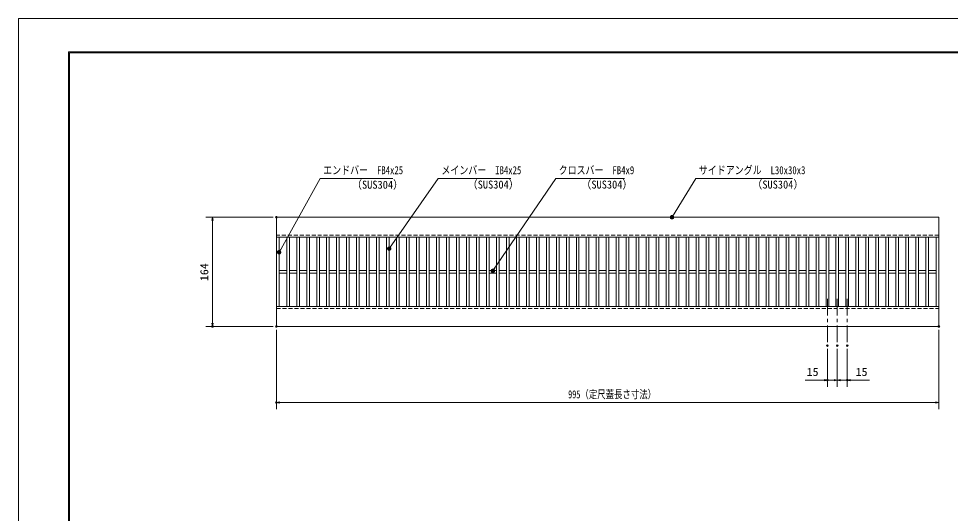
# Model space of a CAD drawing. Units: millimetres, scale not verified. Extents: x -1050 to 1050, y -742 to 742.
# Drawn here: x -1050 to 349, y 0 to 742 of the extents above; entities that cross this region are included whole.
import ezdxf
from ezdxf.enums import TextEntityAlignment as Align

# ---------------------------------------------------------------- set-up
doc = ezdxf.new("R2010")
doc.units = ezdxf.units.MM
doc.header["$LTSCALE"] = 5
doc.header["$PDMODE"] = 32
doc.header["$PDSIZE"] = 2.5
doc.linetypes.add('CHAIN1', pattern=[8, 5, -1, 1, -1])
doc.linetypes.add('DASHED1', pattern=[1.8, 1.2, -0.6])
for name, color, linetype, lineweight in [('0-0_7-図\u3000枠', 4, 'Continuous', 9), ('0-1_寸法注釈', 2, 'Continuous', 9), ('0-2_蓋', 5, 'Continuous', 9), ('0-3_0', 5, 'Continuous', 9), ('0-4_DEFPOINTS', 134, 'Continuous', 9), ('0-5_中心線', 6, 'CHAIN1', 9), ('0-6_破線', 4, 'DASHED1', 9)]:
    doc.layers.add(name, color=color, linetype=linetype, lineweight=lineweight)
doc.styles.add('ＭＳ ゴシック', font='')
doc.styles.get('ＭＳ ゴシック').set_extended_font_data('MS Gothic')

# ---------------------------------------------------------------- blocks, each defined once
blk = doc.blocks.new('_OPEN')
at = {"layer": '0-3_0', "color": 2}
blk.add_line((0, 0), (-5, 0), dxfattribs=at)
blk.add_lwpolyline([(-5, 0.833), (0, 0), (-5, -0.833)], dxfattribs=at)
blk = doc.blocks.new('_Dot')
at = {"layer": '0-3_0'}
for p, q in [((-2.5, 0), (-5, 0)), ((2.445, 0.5), (-2.445, 0.5)), ((1.997, 1.5), (-1.997, 1.5)), ((2.289, -0.995), (-2.289, -0.995)), ((1.499, -1.995), (-1.499, -1.995))]:
    blk.add_line(p, q, dxfattribs=at)
for points in [[(2.5, 0), (2.48, 0.313), (2.421, 0.622), (2.324, 0.92), (2.191, 1.204), (2.023, 1.469), (1.822, 1.711), (1.594, 1.926), (1.34, 2.111), (1.064, 2.262), (0.773, 2.378), (0.468, 2.456), (0.157, 2.495), (-0.157, 2.495), (-0.468, 2.456), (-0.773, 2.378), (-1.064, 2.262), (-1.34, 2.111), (-1.594, 1.926), (-1.822, 1.711), (-2.023, 1.469), (-2.191, 1.204), (-2.324, 0.92), (-2.421, 0.622), (-2.48, 0.313), (-2.5, 0), (0, 0)], [(-2.5, 0), (-2.48, -0.313), (-2.421, -0.622), (-2.324, -0.92), (-2.191, -1.204), (-2.023, -1.469), (-1.822, -1.711), (-1.594, -1.926), (-1.34, -2.111), (-1.064, -2.262), (-0.773, -2.378), (-0.468, -2.456), (-0.157, -2.495), (0.157, -2.495), (0.468, -2.456), (0.773, -2.378), (1.064, -2.262), (1.34, -2.111), (1.594, -1.926), (1.822, -1.711), (2.023, -1.469), (2.191, -1.204), (2.324, -0.92), (2.421, -0.622), (2.48, -0.313), (2.5, 0), (0, 0)]]:
    blk.add_lwpolyline(points, close=True, dxfattribs=at)

msp = doc.modelspace()

# ---------------------------------------------------------------- linework, layer by layer
at = {"layer": '0-0_7-図\u3000枠'}
for p, q in [((-975, -692.5), (-975, 692.5)), ((-973.75, -691.25), (-973.75, 691.25)), ((-973.75, 691.25), (998.75, 691.25))]:
    msp.add_line(p, q, dxfattribs=at)
msp.add_lwpolyline([(-975, 692.5), (1000, 692.5), (1000, -692.5)], dxfattribs=at)
at = {"layer": '0-1_寸法注釈'}
for p, q in [((-667.864, 444.475), (-768.891, 444.475)), ((-758.891, 439.475), (-758.891, 285.475)), ((-667.864, 280.475), (-768.891, 280.475)), ((-662.864, 275.475), (-662.864, 156.344)), ((332.136, 275.475), (332.136, 156.344)), ((164.636, 246.781), (164.636, 189.975)), ((179.636, 246.781), (179.636, 189.975)), ((179.636, 246.781), (179.636, 189.975)), ((194.636, 246.781), (194.636, 189.975)), ((159.636, 199.975), (131.099, 199.975)), ((179.636, 199.975), (164.636, 199.975)), ((174.636, 199.975), (169.636, 199.975)), ((179.636, 199.975), (194.636, 199.975)), ((184.636, 199.975), (189.636, 199.975)), ((199.636, 199.975), (228.173, 199.975)), ((327.136, 166.344), (-657.864, 166.344))]:
    msp.add_line(p, q, dxfattribs=at)
for points in [[(-488.121, 502.749), (-597.345, 502.749), (-658.373, 392.733)], [(-310.561, 502.749), (-419.785, 502.749), (-492.786, 398.109)], [(-139.927, 502.749), (-243.134, 502.749), (-337.114, 364.799)], [(112.214, 502.749), (-33.113, 502.749), (-68.163, 445.322)]]:
    msp.add_lwpolyline(points, dxfattribs=at)
at = {"layer": '0-2_蓋'}
for p, q in [((-662.864, 280.475), (-662.864, 444.475)), ((332.136, 444.475), (-662.864, 444.475)), ((332.136, 280.475), (332.136, 444.475)), ((332.136, 414.475), (-662.864, 414.475)), ((-658.864, 310.475), (-658.864, 414.475)), ((-647.364, 414.475), (-647.364, 310.475)), ((-643.364, 414.475), (-643.364, 310.475)), ((-632.364, 414.475), (-632.364, 310.475)), ((-628.364, 414.475), (-628.364, 310.475)), ((-617.364, 414.475), (-617.364, 310.475)), ((-613.364, 414.475), (-613.364, 310.475)), ((-602.364, 414.475), (-602.364, 310.475)), ((-598.364, 414.475), (-598.364, 310.475)), ((-587.364, 414.475), (-587.364, 310.475)), ((-583.364, 414.475), (-583.364, 310.475)), ((-572.364, 414.475), (-572.364, 310.475)), ((-568.364, 414.475), (-568.364, 310.475)), ((-557.364, 414.475), (-557.364, 310.475)), ((-553.364, 414.475), (-553.364, 310.475)), ((-542.364, 414.475), (-542.364, 310.475)), ((-538.364, 414.475), (-538.364, 310.475)), ((-527.364, 414.475), (-527.364, 310.475)), ((-523.364, 414.475), (-523.364, 310.475)), ((-512.364, 414.475), (-512.364, 310.475)), ((-508.364, 414.475), (-508.364, 310.475)), ((-497.364, 414.475), (-497.364, 310.475)), ((-493.364, 414.475), (-493.364, 310.475)), ((-482.364, 414.475), (-482.364, 310.475)), ((-478.364, 414.475), (-478.364, 310.475)), ((-467.364, 414.475), (-467.364, 310.475)), ((-463.364, 414.475), (-463.364, 310.475)), ((-452.364, 414.475), (-452.364, 310.475)), ((-448.364, 414.475), (-448.364, 310.475)), ((-437.364, 414.475), (-437.364, 310.475)), ((-433.364, 414.475), (-433.364, 310.475)), ((-422.364, 414.475), (-422.364, 310.475)), ((-418.364, 414.475), (-418.364, 310.475)), ((-407.364, 414.475), (-407.364, 310.475)), ((-403.364, 414.475), (-403.364, 310.475)), ((-392.364, 414.475), (-392.364, 310.475)), ((-388.364, 414.475), (-388.364, 310.475)), ((-377.364, 414.475), (-377.364, 310.475)), ((-373.364, 414.475), (-373.364, 310.475)), ((-362.364, 414.475), (-362.364, 310.475)), ((-358.364, 414.475), (-358.364, 310.475)), ((-347.364, 414.475), (-347.364, 310.475)), ((-343.364, 414.475), (-343.364, 310.475)), ((-332.364, 414.475), (-332.364, 310.475)), ((-328.364, 414.475), (-328.364, 310.475)), ((-317.364, 414.475), (-317.364, 310.475)), ((-313.364, 414.475), (-313.364, 310.475)), ((-302.364, 414.475), (-302.364, 310.475)), ((-298.364, 414.475), (-298.364, 310.475)), ((-287.364, 414.475), (-287.364, 310.475)), ((-283.364, 414.475), (-283.364, 310.475)), ((-272.364, 414.475), (-272.364, 310.475)), ((-268.364, 414.475), (-268.364, 310.475)), ((-257.364, 414.475), (-257.364, 310.475)), ((-253.364, 414.475), (-253.364, 310.475)), ((-242.364, 414.475), (-242.364, 310.475)), ((-238.364, 414.475), (-238.364, 310.475)), ((-227.364, 414.475), (-227.364, 310.475)), ((-223.364, 414.475), (-223.364, 310.475)), ((-212.364, 414.475), (-212.364, 310.475)), ((-208.364, 414.475), (-208.364, 310.475)), ((-197.364, 414.475), (-197.364, 310.475)), ((-193.364, 414.475), (-193.364, 310.475)), ((-182.364, 414.475), (-182.364, 310.475)), ((-178.364, 414.475), (-178.364, 310.475)), ((-167.364, 414.475), (-167.364, 310.475)), ((-163.364, 414.475), (-163.364, 310.475)), ((-152.364, 414.475), (-152.364, 310.475)), ((-148.364, 414.475), (-148.364, 310.475)), ((-137.364, 414.475), (-137.364, 310.475)), ((-133.364, 414.475), (-133.364, 310.475)), ((-122.364, 414.475), (-122.364, 310.475)), ((-118.364, 414.475), (-118.364, 310.475)), ((-107.364, 414.475), (-107.364, 310.475)), ((-103.364, 414.475), (-103.364, 310.475)), ((-92.364, 414.475), (-92.364, 310.475)), ((-88.364, 414.475), (-88.364, 310.475)), ((-77.364, 414.475), (-77.364, 310.475)), ((-73.364, 414.475), (-73.364, 310.475)), ((-62.364, 414.475), (-62.364, 310.475)), ((-58.364, 414.475), (-58.364, 310.475)), ((-47.364, 414.475), (-47.364, 310.475)), ((-43.364, 414.475), (-43.364, 310.475)), ((-32.364, 414.475), (-32.364, 310.475)), ((-28.364, 414.475), (-28.364, 310.475)), ((-17.364, 414.475), (-17.364, 310.475)), ((-13.364, 414.475), (-13.364, 310.475)), ((-2.364, 414.475), (-2.364, 310.475)), ((1.636, 414.475), (1.636, 310.475)), ((12.636, 414.475), (12.636, 310.475)), ((16.636, 414.475), (16.636, 310.475)), ((27.636, 414.475), (27.636, 310.475)), ((31.636, 414.475), (31.636, 310.475)), ((42.636, 414.475), (42.636, 310.475)), ((46.636, 414.475), (46.636, 310.475)), ((57.636, 414.475), (57.636, 310.475)), ((61.636, 414.475), (61.636, 310.475)), ((72.636, 414.475), (72.636, 310.475)), ((76.636, 414.475), (76.636, 310.475)), ((87.636, 414.475), (87.636, 310.475)), ((91.636, 414.475), (91.636, 310.475)), ((102.636, 414.475), (102.636, 310.475)), ((106.636, 414.475), (106.636, 310.475)), ((117.636, 414.475), (117.636, 310.475)), ((121.636, 414.475), (121.636, 310.475)), ((132.636, 414.475), (132.636, 310.475)), ((136.636, 414.475), (136.636, 310.475)), ((147.636, 414.475), (147.636, 310.475)), ((151.636, 414.475), (151.636, 310.475)), ((162.636, 414.475), (162.636, 310.475)), ((166.636, 414.475), (166.636, 310.475)), ((177.636, 414.475), (177.636, 310.475)), ((181.636, 414.475), (181.636, 310.475)), ((192.636, 414.475), (192.636, 310.475)), ((196.636, 414.475), (196.636, 310.475)), ((207.636, 414.475), (207.636, 310.475)), ((211.636, 414.475), (211.636, 310.475)), ((222.636, 414.475), (222.636, 310.475)), ((226.636, 414.475), (226.636, 310.475)), ((237.636, 414.475), (237.636, 310.475)), ((241.636, 414.475), (241.636, 310.475)), ((252.636, 414.475), (252.636, 310.475)), ((256.636, 414.475), (256.636, 310.475)), ((267.636, 414.475), (267.636, 310.475)), ((271.636, 414.475), (271.636, 310.475)), ((282.636, 414.475), (282.636, 310.475)), ((286.636, 414.475), (286.636, 310.475)), ((297.636, 414.475), (297.636, 310.475)), ((301.636, 414.475), (301.636, 310.475)), ((312.636, 414.475), (312.636, 310.475)), ((316.636, 414.475), (316.636, 310.475)), ((328.136, 310.475), (328.136, 414.475)), ((-647.364, 364.475), (-658.864, 364.475)), ((-632.364, 364.475), (-643.364, 364.475)), ((-617.364, 364.475), (-628.364, 364.475)), ((-602.364, 364.475), (-613.364, 364.475)), ((-587.364, 364.475), (-598.364, 364.475)), ((-572.364, 364.475), (-583.364, 364.475)), ((-557.364, 364.475), (-568.364, 364.475)), ((-542.364, 364.475), (-553.364, 364.475)), ((-527.364, 364.475), (-538.364, 364.475)), ((-512.364, 364.475), (-523.364, 364.475)), ((-497.364, 364.475), (-508.364, 364.475)), ((-482.364, 364.475), (-493.364, 364.475)), ((-467.364, 364.475), (-478.364, 364.475)), ((-452.364, 364.475), (-463.364, 364.475)), ((-437.364, 364.475), (-448.364, 364.475)), ((-422.364, 364.475), (-433.364, 364.475)), ((-407.364, 364.475), (-418.364, 364.475)), ((-392.364, 364.475), (-403.364, 364.475)), ((-377.364, 364.475), (-388.364, 364.475)), ((-362.364, 364.475), (-373.364, 364.475)), ((-347.364, 364.475), (-358.364, 364.475)), ((-332.364, 364.475), (-343.364, 364.475)), ((-317.364, 364.475), (-328.364, 364.475)), ((-302.364, 364.475), (-313.364, 364.475)), ((-287.364, 364.475), (-298.364, 364.475)), ((-272.364, 364.475), (-283.364, 364.475)), ((-257.364, 364.475), (-268.364, 364.475)), ((-242.364, 364.475), (-253.364, 364.475)), ((-227.364, 364.475), (-238.364, 364.475)), ((-212.364, 364.475), (-223.364, 364.475)), ((-197.364, 364.475), (-208.364, 364.475)), ((-182.364, 364.475), (-193.364, 364.475)), ((-167.364, 364.475), (-178.364, 364.475)), ((-163.364, 364.475), (-152.364, 364.475)), ((-148.364, 364.475), (-137.364, 364.475)), ((-133.364, 364.475), (-122.364, 364.475)), ((-118.364, 364.475), (-107.364, 364.475)), ((-103.364, 364.475), (-92.364, 364.475)), ((-88.364, 364.475), (-77.364, 364.475)), ((-73.364, 364.475), (-62.364, 364.475)), ((-58.364, 364.475), (-47.364, 364.475)), ((-43.364, 364.475), (-32.364, 364.475)), ((-28.364, 364.475), (-17.364, 364.475)), ((-13.364, 364.475), (-2.364, 364.475)), ((1.636, 364.475), (12.636, 364.475)), ((16.636, 364.475), (27.636, 364.475)), ((31.636, 364.475), (42.636, 364.475)), ((46.636, 364.475), (57.636, 364.475)), ((61.636, 364.475), (72.636, 364.475)), ((76.636, 364.475), (87.636, 364.475)), ((91.636, 364.475), (102.636, 364.475)), ((106.636, 364.475), (117.636, 364.475)), ((121.636, 364.475), (132.636, 364.475)), ((136.636, 364.475), (147.636, 364.475)), ((151.636, 364.475), (162.636, 364.475)), ((166.636, 364.475), (177.636, 364.475)), ((181.636, 364.475), (192.636, 364.475)), ((196.636, 364.475), (207.636, 364.475)), ((211.636, 364.475), (222.636, 364.475)), ((226.636, 364.475), (237.636, 364.475)), ((241.636, 364.475), (252.636, 364.475)), ((256.636, 364.475), (267.636, 364.475)), ((271.636, 364.475), (282.636, 364.475)), ((286.636, 364.475), (297.636, 364.475)), ((301.636, 364.475), (312.636, 364.475)), ((316.636, 364.475), (328.136, 364.475)), ((-647.364, 360.475), (-658.864, 360.475)), ((-632.364, 360.475), (-643.364, 360.475)), ((-617.364, 360.475), (-628.364, 360.475)), ((-602.364, 360.475), (-613.364, 360.475)), ((-587.364, 360.475), (-598.364, 360.475)), ((-572.364, 360.475), (-583.364, 360.475)), ((-557.364, 360.475), (-568.364, 360.475)), ((-542.364, 360.475), (-553.364, 360.475)), ((-527.364, 360.475), (-538.364, 360.475)), ((-512.364, 360.475), (-523.364, 360.475)), ((-497.364, 360.475), (-508.364, 360.475)), ((-482.364, 360.475), (-493.364, 360.475)), ((-467.364, 360.475), (-478.364, 360.475)), ((-452.364, 360.475), (-463.364, 360.475)), ((-437.364, 360.475), (-448.364, 360.475)), ((-422.364, 360.475), (-433.364, 360.475)), ((-407.364, 360.475), (-418.364, 360.475)), ((-392.364, 360.475), (-403.364, 360.475)), ((-377.364, 360.475), (-388.364, 360.475)), ((-362.364, 360.475), (-373.364, 360.475)), ((-347.364, 360.475), (-358.364, 360.475)), ((-332.364, 360.475), (-343.364, 360.475)), ((-317.364, 360.475), (-328.364, 360.475)), ((-302.364, 360.475), (-313.364, 360.475)), ((-287.364, 360.475), (-298.364, 360.475)), ((-272.364, 360.475), (-283.364, 360.475)), ((-257.364, 360.475), (-268.364, 360.475)), ((-242.364, 360.475), (-253.364, 360.475)), ((-227.364, 360.475), (-238.364, 360.475)), ((-212.364, 360.475), (-223.364, 360.475)), ((-197.364, 360.475), (-208.364, 360.475)), ((-182.364, 360.475), (-193.364, 360.475)), ((-167.364, 360.475), (-178.364, 360.475)), ((-163.364, 360.475), (-152.364, 360.475)), ((-148.364, 360.475), (-137.364, 360.475)), ((-133.364, 360.475), (-122.364, 360.475)), ((-118.364, 360.475), (-107.364, 360.475)), ((-103.364, 360.475), (-92.364, 360.475)), ((-88.364, 360.475), (-77.364, 360.475)), ((-73.364, 360.475), (-62.364, 360.475)), ((-58.364, 360.475), (-47.364, 360.475)), ((-43.364, 360.475), (-32.364, 360.475)), ((-28.364, 360.475), (-17.364, 360.475)), ((-13.364, 360.475), (-2.364, 360.475)), ((1.636, 360.475), (12.636, 360.475)), ((16.636, 360.475), (27.636, 360.475)), ((31.636, 360.475), (42.636, 360.475)), ((46.636, 360.475), (57.636, 360.475)), ((61.636, 360.475), (72.636, 360.475)), ((76.636, 360.475), (87.636, 360.475)), ((91.636, 360.475), (102.636, 360.475)), ((106.636, 360.475), (117.636, 360.475)), ((121.636, 360.475), (132.636, 360.475)), ((136.636, 360.475), (147.636, 360.475)), ((151.636, 360.475), (162.636, 360.475)), ((166.636, 360.475), (177.636, 360.475)), ((181.636, 360.475), (192.636, 360.475)), ((196.636, 360.475), (207.636, 360.475)), ((211.636, 360.475), (222.636, 360.475)), ((226.636, 360.475), (237.636, 360.475)), ((241.636, 360.475), (252.636, 360.475)), ((256.636, 360.475), (267.636, 360.475)), ((271.636, 360.475), (282.636, 360.475)), ((286.636, 360.475), (297.636, 360.475)), ((301.636, 360.475), (312.636, 360.475)), ((316.636, 360.475), (328.136, 360.475)), ((-662.864, 310.475), (332.136, 310.475)), ((-662.864, 280.475), (332.136, 280.475))]:
    msp.add_line(p, q, dxfattribs=at)
at = {"layer": '0-4_DEFPOINTS'}
msp.add_lwpolyline([(-1050, -742.5), (-1050, 742.5), (1050, 742.5), (1050, -742.5)], close=True, dxfattribs=at)
for p in [(-662.864, 444.475), (-758.891, 280.475), (-662.864, 280.475), (332.136, 280.475), (164.636, 251.781), (179.636, 251.781), (194.636, 251.781), (164.636, 199.975), (194.636, 199.975), (-662.864, 166.344)]:
    msp.add_point(p, dxfattribs=at)
at = {"layer": '0-5_中心線'}
for p, q in [((164.636, 321.969), (164.636, 251.781)), ((179.636, 321.969), (179.636, 251.781)), ((194.636, 321.969), (194.636, 251.781))]:
    msp.add_line(p, q, dxfattribs=at)
at = {"layer": '0-6_破線'}
for p, q in [((332.136, 417.475), (-662.864, 417.475)), ((-662.864, 307.475), (332.136, 307.475))]:
    msp.add_line(p, q, dxfattribs=at)

# ---------------------------------------------------------------- block references
at = {"layer": '0-1_寸法注釈'}
for name, p, rotation in [('_Dot', (-68.694, 444.475), 237.88131), ('_OPEN', (-758.891, 444.475), 90), ('_Dot', (-658.864, 391.862), 240.58548), ('_Dot', (-493.364, 397.293), 234.73187), ('_Dot', (-337.682, 363.975), 235.45223), ('_OPEN', (-758.891, 280.475), 270), ('_OPEN', (179.636, 199.975), 180), ('_OPEN', (194.636, 199.975), 180), ('_OPEN', (-662.864, 166.344), 180)]:
    msp.add_blockref(name, p, dxfattribs=dict(at, rotation=rotation))
for p in [(164.636, 199.975), (179.636, 199.975), (332.136, 166.344)]:
    msp.add_blockref('_OPEN', p, dxfattribs=at)

# ---------------------------------------------------------------- texts
at = {"layer": '0-1_寸法注釈', "color": 7, "style": 'ＭＳ ゴシック'}
for s, height, width, p in [('エンドバー\u3000FB4x25', 12.02, 0.8, (-592.568, 505.436)), ('メインバー\u3000IB4x25', 12.02, 0.8, (-415.007, 505.436)), ('クロスバー\u3000FB4x9', 12.03, 0.8, (-238.968, 505.436)), ('サイドアングル\u3000L30x30x3', 12.02, 0.8, (-28.335, 505.436)), ('（SUS304）', 12.02, 0.95, (-549.82, 483.644)), ('（SUS304）', 12.02, 0.95, (-376.077, 483.881)), ('（SUS304）', 12.02, 0.95, (-205.364, 483.881)), ('（SUS304）', 12.02, 0.95, (51.418, 483.881)), ('15', 12.02, 1.1, (133.479, 202.662)), ('15', 12.02, 1.1, (207.016, 202.662)), ('995（定尺蓋長さ寸法）', 12.03, 0.75, (-224.663, 169.031))]:
    msp.add_text(s, height=height, dxfattribs=dict(at, width=width)).set_placement(p, align=Align.BOTTOM_LEFT)
at = {"layer": '0-1_寸法注釈', "color": 7, "style": 'ＭＳ ゴシック', "width": 1.1}
msp.add_text('164', height=12.02, rotation=90, dxfattribs=at).set_placement((-761.578, 348.502), align=Align.BOTTOM_LEFT)

doc.saveas('drawing.dxf')
